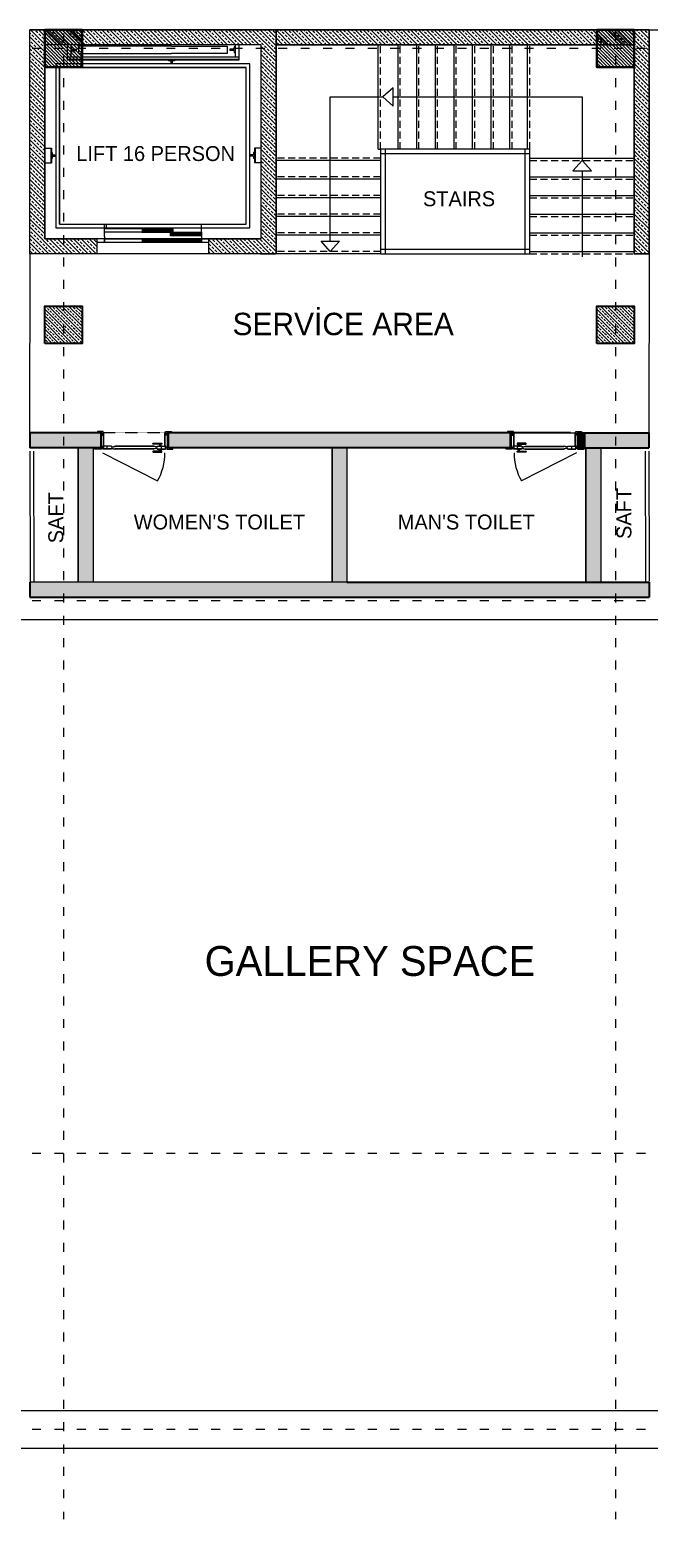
# Model space of a CAD drawing. Header units: millimetres. Extents: x 626118 to 667468, y 4481694 to 4492717.
# Drawn here: x 655246 to 656076, y 4482875 to 4484870 of the extents above; entities that cross this region are included whole.
import ezdxf

# ---------------------------------------------------------------- set-up
doc = ezdxf.new("R2010")
doc.units = ezdxf.units.MM
for name, pattern in [('ACAD_ISO03W100', [30, 12, -18]), ('DASHED', [19.05, 12.7, -6.35]), ('DUZ', [500, 500]), ('HIDDEN', [0.375, 0.25, -0.125])]:
    doc.linetypes.add(name, pattern=pattern)
doc.layers.get('0').update_dxf_attribs({"color": 1, "linetype": 'DUZ'})
for name, color, linetype in [('3K', 4, 'Continuous'), ('a-door', 2, 'Continuous'), ('GOLGE', 8, 'HIDDEN'), ('GÖLGE', 8, 'DASHED'), ('KAPIACI1', 252, 'Continuous'), ('KOLTAR_F', 145, 'Continuous'), ('LOGO', 7, 'Continuous'), ('TR', 8, 'Continuous')]:
    doc.layers.add(name, color=color, linetype=linetype)
for name, color, linetype, lineweight in [('A-ANNO-PATT-4', 173, 'Continuous', 5), ('Area', 41, 'Continuous', 25), ('DUVAR', 7, 'Continuous', 35), ('iç duvar', 7, 'Continuous', 50), ('KOLON_F', 3, 'Continuous', 35)]:
    doc.layers.add(name, color=color, linetype=linetype, lineweight=lineweight)
pattern_1 = [(360, (448791.1073, 4685330.301), (8e-16, 1.5875), [])]

msp = doc.modelspace()

# ---------------------------------------------------------------- hatches: boundary and pattern name
h = msp.add_hatch()
h.set_pattern_fill('ANSI33', color=252, scale=30, angle=90)
h.set_pattern_definition([(135, (5174881.741, 3738077.209), (-5.303300859, -5.303300859), []), (135, (5174881.741, 3738082.512), (-5.303300859, -5.303300859), [3.75, -1.875])])
h.paths.add_polyline_path([(655335.58, 4484589.79), (655335.58, 4484569.79), (655245.58, 4484569.79), (655245.58, 4484869.79), (655575.58, 4484869.79), (655575.58, 4484569.79), (655485.58, 4484569.79), (655485.58, 4484589.79), (655555.58, 4484589.79), (655555.58, 4484849.79), (655265.58, 4484849.79), (655265.58, 4484589.79)])
h = msp.add_hatch()
h.set_pattern_fill('ANSI33', color=252, scale=30, angle=90)
h.set_pattern_definition([(135, (5176143.865, 3738077.209), (-5.303300859, -5.303300859), []), (135, (5176143.865, 3738082.512), (-5.303300859, -5.303300859), [3.75, -1.875])])
h.paths.add_polyline_path([(655575.58, 4484849.79), (655575.58, 4484869.79), (656075.58, 4484869.79), (656075.58, 4484569.79), (656055.58, 4484569.79), (656055.58, 4484849.79)])
h = msp.add_hatch(color=33)
h.dxf.hatch_style = 1
h.paths.add_polyline_path([(655332.39, 4484309.79), (655245.58, 4484309.79), (655245.58, 4484329.79), (655341.01, 4484329.79), (655340.86, 4484309.79)])
h = msp.add_hatch(color=33)
h.dxf.hatch_style = 1
h.paths.add_polyline_path([(655431.36, 4484329.79), (655889.81, 4484329.79), (655889.81, 4484309.79), (655431.36, 4484309.79)])
h = msp.add_hatch(color=33)
h.dxf.hatch_style = 1
h.paths.add_polyline_path([(655988.78, 4484309.79), (655990.58, 4484309.79), (655990.58, 4484329.79), (655980.16, 4484329.79), (655980.31, 4484309.79)])
h = msp.add_hatch(color=33)
h.dxf.hatch_style = 1
h.paths.add_polyline_path([(655990.11, 4484309.79), (655990.11, 4484329.79), (656075.11, 4484329.79), (656075.11, 4484309.79)])
h = msp.add_hatch(color=33)
h.dxf.hatch_style = 1
h.paths.add_polyline_path([(655310.58, 4484309.79), (655330.58, 4484309.79), (655330.58, 4484129.79), (655310.58, 4484129.79)])
h = msp.add_hatch(color=33)
h.dxf.hatch_style = 1
h.paths.add_polyline_path([(655650.58, 4484309.79), (655670.58, 4484309.79), (655670.58, 4484129.79), (655650.58, 4484129.79)])
h = msp.add_hatch(color=33)
h.dxf.hatch_style = 1
h.paths.add_polyline_path([(655990.58, 4484309.79), (656010.58, 4484309.79), (656010.58, 4484129.79), (655990.58, 4484129.79)])
msp.add_hatch(color=33).paths.add_polyline_path([(656075.58, 4484129.79), (655245.58, 4484129.79), (655245.58, 4484109.79), (656075.58, 4484109.79)])
at = {"layer": 'KOLTAR_F'}
h = msp.add_hatch(dxfattribs=at)
h.set_pattern_fill('ANSI33', color=256, angle=90, style=0)
h.set_pattern_definition([(135, (5158798.051, 3824236.311), (-4.4901280605, -4.4901280605), []), (135, (5158798.051, 3824240.8014), (-4.4901280605, -4.4901280605), [3.175, -1.5875])])
h.paths.add_polyline_path([(655315.58, 4484819.79), (655315.58, 4484869.79), (655265.58, 4484869.79), (655265.58, 4484819.79)])
h = msp.add_hatch(dxfattribs=at)
h.set_pattern_fill('ANSI33', color=256, angle=90, style=0)
h.set_pattern_definition([(135, (5159678.051, 3824236.311), (-4.4901280605, -4.4901280605), []), (135, (5159678.051, 3824240.8014), (-4.4901280605, -4.4901280605), [3.175, -1.5875])])
h.paths.add_polyline_path([(655265.58, 4484819.79), (655265.58, 4484869.79), (655315.58, 4484869.79), (655315.58, 4484819.79)])
h = msp.add_hatch(dxfattribs=at)
h.set_pattern_fill('ANSI33', color=256, angle=90, style=0)
h.set_pattern_definition([(135, (5159538.051, 3824236.311), (-4.4901280605, -4.4901280605), []), (135, (5159538.051, 3824240.8014), (-4.4901280605, -4.4901280605), [3.175, -1.5875])])
h.paths.add_polyline_path([(656055.58, 4484819.79), (656055.58, 4484869.79), (656005.58, 4484869.79), (656005.58, 4484819.79)])
h = msp.add_hatch(dxfattribs=at)
h.set_pattern_fill('ANSI33', color=256, angle=90, style=0)
h.set_pattern_definition([(135, (5160418.051, 3824236.311), (-4.4901280605, -4.4901280605), []), (135, (5160418.051, 3824240.8014), (-4.4901280605, -4.4901280605), [3.175, -1.5875])])
h.paths.add_polyline_path([(656005.58, 4484819.79), (656005.58, 4484869.79), (656055.58, 4484869.79), (656055.58, 4484819.79)])
h = msp.add_hatch(dxfattribs=at)
h.set_pattern_fill('ANSI33', color=256, angle=90, style=0)
h.set_pattern_definition([(135, (5159678.051, 3823866.311), (-4.4901280605, -4.4901280605), []), (135, (5159678.051, 3823870.8014), (-4.4901280605, -4.4901280605), [3.175, -1.5875])])
h.paths.add_polyline_path([(655265.58, 4484449.79), (655265.58, 4484499.79), (655315.58, 4484499.79), (655315.58, 4484449.79)])
h = msp.add_hatch(dxfattribs=at)
h.set_pattern_fill('ANSI33', color=256, angle=90, style=0)
h.set_pattern_definition([(135, (5160418.051, 3823866.311), (-4.4901280605, -4.4901280605), []), (135, (5160418.051, 3823870.8014), (-4.4901280605, -4.4901280605), [3.175, -1.5875])])
h.paths.add_polyline_path([(656005.58, 4484449.79), (656005.58, 4484499.79), (656055.58, 4484499.79), (656055.58, 4484449.79)])
at = {"layer": 'TR'}
h = msp.add_hatch(dxfattribs=at)
h.set_pattern_fill('LINE', color=256, scale=0.5, angle=360, style=0)
h.set_pattern_definition(pattern_1)
h.paths.add_polyline_path([(655437.08, 4484603.79), (655437.08, 4484598.79), (655434.08, 4484598.79), (655395.58, 4484598.79), (655395.58, 4484603.79)])
h.paths.add_polyline_path([(655475.58, 4484598.79), (655475.58, 4484593.79), (655434.08, 4484593.79), (655434.08, 4484598.79)])
h = msp.add_hatch(dxfattribs=at)
h.set_pattern_fill('LINE', color=256, scale=0.5, angle=360, style=0)
h.set_pattern_definition(pattern_1)
h.paths.add_polyline_path([(655475.58, 4484589.79), (655475.58, 4484584.79), (655395.58, 4484584.79), (655395.58, 4484589.79)])

# ---------------------------------------------------------------- linework, layer by layer
at = {"color": 232, "linetype": 'ACAD_ISO03W100'}
for p, q in [((655290.58, 4486004.79), (655290.58, 4482874.79)), ((656030.58, 4486004.79), (656030.58, 4482874.79)), ((657630.58, 4484844.79), (653690.58, 4484844.79)), ((657630.58, 4484104.79), (653690.58, 4484104.79)), ((657630.58, 4483364.79), (653690.58, 4483364.79)), ((657630.58, 4482994.79), (653690.58, 4482994.79))]:
    msp.add_line(p, q, dxfattribs=at)
at = {"color": 7}
for p, q in [((656075.58, 4484869.79), (655245.58, 4484869.79)), ((655575.58, 4484569.79), (655575.58, 4484869.79)), ((655575.58, 4484569.79), (655575.58, 4484869.79)), ((656075.58, 4484869.79), (656075.58, 4484569.79)), ((655555.58, 4484849.79), (655265.58, 4484849.79)), ((655265.58, 4484589.79), (655265.58, 4484849.79)), ((655555.58, 4484589.79), (655555.58, 4484849.79)), ((655575.58, 4484849.79), (656055.58, 4484849.79)), ((656055.58, 4484849.79), (656055.58, 4484569.79)), ((655555.58, 4484589.79), (655265.58, 4484589.79)), ((655575.58, 4484569.79), (655245.58, 4484569.79)), ((655554.63, 4484569.79), (655574.63, 4484569.79)), ((656055.11, 4484569.79), (656075.11, 4484569.79)), ((655341.36, 4484309.79), (655341.36, 4484329.79)), ((655431.36, 4484309.79), (655431.36, 4484329.79)), ((655889.81, 4484309.79), (655889.81, 4484329.79)), ((655979.81, 4484309.79), (655979.81, 4484329.79))]:
    msp.add_line(p, q, dxfattribs=at)
at = {"color": 0, "lineweight": 18, "ltscale": 40}
for p, q in [((655575.58, 4484869.79), (655245.58, 4484869.79)), ((655575.58, 4484569.79), (655575.58, 4484869.79)), ((655575.58, 4484869.79), (655575.58, 4484569.79)), ((655555.58, 4484849.79), (655265.58, 4484849.79)), ((655265.58, 4484849.79), (655265.58, 4484589.79)), ((655555.58, 4484589.79), (655555.58, 4484849.79)), ((655335.58, 4484589.79), (655265.58, 4484589.79)), ((655555.58, 4484589.79), (655485.58, 4484589.79)), ((655335.58, 4484569.79), (655245.58, 4484569.79)), ((655575.58, 4484569.79), (655485.58, 4484569.79))]:
    msp.add_line(p, q, dxfattribs=at)
at = {"color": 30}
for p, q in [((655341.36, 4484329.79), (655341.36, 4484309.79)), ((655979.81, 4484329.79), (655979.81, 4484309.79))]:
    msp.add_line(p, q, dxfattribs=at)
at = {"color": 7}
for points in [[(655335.58, 4484589.79), (655335.58, 4484569.79), (655245.58, 4484569.79), (655245.58, 4484869.79), (655575.58, 4484869.79), (655575.58, 4484569.79), (655485.58, 4484569.79), (655485.58, 4484589.79), (655555.58, 4484589.79), (655555.58, 4484849.79), (655265.58, 4484849.79), (655265.58, 4484589.79), (655335.58, 4484589.79)], [(655575.58, 4484849.79), (655575.58, 4484869.79), (656075.58, 4484869.79), (656075.58, 4484569.79), (656055.58, 4484569.79), (656055.58, 4484849.79), (655575.58, 4484849.79)]]:
    msp.add_lwpolyline(points, dxfattribs=at)
at = {"color": 0, "lineweight": 18, "ltscale": 40}
for points in [[(655540.58, 4484824.31), (655280.58, 4484824.31), (655280.58, 4484604.31), (655540.58, 4484604.31)], [(655535.58, 4484819.31), (655285.58, 4484819.31), (655285.58, 4484609.31), (655535.58, 4484609.31)]]:
    msp.add_lwpolyline(points, close=True, dxfattribs=at)
at = {"layer": '3K'}
for p, q in [((655295.58, 4484849.41), (655295.58, 4484829.07)), ((655300.58, 4484849.41), (655300.58, 4484833.34)), ((655300.58, 4484846.84), (655301.58, 4484846.84)), ((655301.58, 4484846.84), (655301.58, 4484843.84)), ((655301.58, 4484843.84), (655307.58, 4484843.84)), ((655301.58, 4484841.84), (655307.58, 4484841.84)), ((655301.58, 4484841.84), (655301.58, 4484838.84)), ((655307.58, 4484843.84), (655307.58, 4484841.84)), ((655519.58, 4484843.84), (655513.58, 4484843.84)), ((655513.58, 4484843.84), (655513.58, 4484841.84)), ((655519.58, 4484841.84), (655513.58, 4484841.84)), ((655519.58, 4484846.84), (655519.58, 4484843.84)), ((655520.58, 4484846.84), (655519.58, 4484846.84)), ((655519.58, 4484841.84), (655519.58, 4484838.84)), ((655520.58, 4484849.41), (655520.58, 4484833.34)), ((655525.58, 4484849.41), (655525.58, 4484829.07)), ((655525.58, 4484833.34), (655295.58, 4484833.34)), ((655525.58, 4484830.07), (655295.58, 4484830.07)), ((655525.58, 4484829.07), (655295.58, 4484829.07)), ((655300.58, 4484838.84), (655301.58, 4484838.84)), ((655431.58, 4484829.07), (655431.58, 4484828.07)), ((655434.58, 4484828.07), (655431.58, 4484828.07)), ((655434.58, 4484828.07), (655434.58, 4484824.75)), ((655436.58, 4484824.75), (655434.58, 4484824.75)), ((655436.58, 4484828.07), (655436.58, 4484824.75)), ((655439.58, 4484828.07), (655436.58, 4484828.07)), ((655439.58, 4484829.07), (655439.58, 4484828.07)), ((655520.58, 4484838.84), (655519.58, 4484838.84)), ((655285.58, 4484609.31), (655285.58, 4484819.31)), ((655285.58, 4484819.31), (655535.58, 4484819.31)), ((655535.58, 4484609.31), (655535.58, 4484819.31)), ((655265.58, 4484711.43), (655274.64, 4484711.43)), ((655273.64, 4484711.43), (655273.64, 4484691.43)), ((655274.64, 4484711.43), (655274.64, 4484691.43)), ((655274.64, 4484705.43), (655275.64, 4484705.43)), ((655275.64, 4484705.43), (655275.64, 4484702.43)), ((655275.64, 4484702.43), (655279.64, 4484702.43)), ((655275.64, 4484700.43), (655275.64, 4484697.43)), ((655275.64, 4484700.43), (655279.64, 4484700.43)), ((655279.64, 4484702.43), (655279.64, 4484700.43)), ((655545.52, 4484702.43), (655541.52, 4484702.43)), ((655541.52, 4484702.43), (655541.52, 4484700.43)), ((655545.52, 4484700.43), (655541.52, 4484700.43)), ((655546.52, 4484705.43), (655545.52, 4484705.43)), ((655545.52, 4484705.43), (655545.52, 4484702.43)), ((655545.52, 4484700.43), (655545.52, 4484697.43)), ((655555.58, 4484711.43), (655546.52, 4484711.43)), ((655546.52, 4484711.43), (655546.52, 4484691.43)), ((655547.52, 4484711.43), (655547.52, 4484691.43)), ((655265.58, 4484691.43), (655274.64, 4484691.43)), ((655274.64, 4484697.43), (655275.64, 4484697.43)), ((655546.52, 4484697.43), (655545.52, 4484697.43)), ((655555.58, 4484691.43), (655546.52, 4484691.43)), ((655285.58, 4484609.31), (655535.58, 4484609.31)), ((655345.58, 4484592.8), (655345.58, 4484609.31)), ((655348.58, 4484603.79), (655348.58, 4484609.31)), ((655475.58, 4484592.8), (655475.58, 4484609.31)), ((655357.31, 4484589.79), (655335.58, 4484589.79)), ((655357.31, 4484584.79), (655335.58, 4484584.79)), ((655345.58, 4484592.79), (655345.58, 4484584.79)), ((655345.58, 4484584.79), (655345.58, 4484589.79)), ((655475.58, 4484592.79), (655475.58, 4484584.79))]:
    msp.add_line(p, q, dxfattribs=at)
for points in [[(655435.58, 4484847.84), (655311.08, 4484847.84), (655311.08, 4484837.84), (655435.58, 4484837.84)], [(655435.58, 4484847.84), (655510.08, 4484847.84), (655510.08, 4484837.84), (655435.58, 4484837.84)], [(655485.58, 4484584.79), (655345.58, 4484584.79), (655345.58, 4484589.79), (655485.58, 4484589.79)]]:
    msp.add_lwpolyline(points, dxfattribs=at)
for points in [[(655437.08, 4484598.79), (655345.58, 4484598.79), (655345.58, 4484603.79), (655437.08, 4484603.79)], [(655475.58, 4484593.79), (655434.08, 4484593.79), (655434.08, 4484598.79), (655475.58, 4484598.79)]]:
    msp.add_lwpolyline(points, close=True, dxfattribs=at)
at = {"layer": 'A-ANNO-PATT-4'}
msp.add_line((655712.58, 4484709.79), (655715.58, 4484709.79), dxfattribs=at)
for points in [[(655732.32, 4484779.79), (655732.32, 4484792.25), (655718.58, 4484779.79), (655732.32, 4484767.33), (655732.32, 4484779.79), (655985.58, 4484779.79), (655985.58, 4484694.79)], [(655648.28, 4484586.53), (655660.74, 4484586.53), (655648.28, 4484572.79), (655635.82, 4484586.53), (655648.28, 4484586.53), (655648.28, 4484779.79), (655718.58, 4484779.79)], [(655985.58, 4484681.05), (655998.04, 4484681.05), (655985.58, 4484694.79), (655973.12, 4484681.05), (655985.58, 4484681.05), (655985.58, 4484565.62)]]:
    msp.add_lwpolyline(points, dxfattribs=at)
at = {"layer": 'a-door'}
for p, q in [((655336.11, 4484331.59), (655336.11, 4484329.79)), ((655344.11, 4484331.59), (655336.11, 4484331.59)), ((655342.31, 4484329.79), (655336.11, 4484329.79)), ((655341.01, 4484329.79), (655342.31, 4484329.79)), ((655341.36, 4484309.79), (655341.36, 4484329.79)), ((655342.31, 4484326.59), (655342.31, 4484329.79)), ((655342.31, 4484326.59), (655344.11, 4484326.59)), ((655344.11, 4484326.59), (655344.11, 4484331.59)), ((655344.11, 4484329.79), (655345.41, 4484329.79)), ((655344.56, 4484329.48), (655344.11, 4484329.48)), ((655344.56, 4484312.49), (655344.56, 4484329.48)), ((655344.86, 4484312.19), (655344.86, 4484329.79)), ((655427.57, 4484329.79), (655426.27, 4484329.79)), ((655426.52, 4484312.19), (655426.52, 4484329.79)), ((655426.82, 4484329.48), (655427.57, 4484329.48)), ((655426.82, 4484312.49), (655426.82, 4484329.48)), ((655427.57, 4484331.59), (655435.57, 4484331.59)), ((655427.57, 4484326.59), (655427.57, 4484331.59)), ((655427.57, 4484326.59), (655427.57, 4484331.59)), ((655429.37, 4484326.59), (655427.57, 4484326.59)), ((655429.37, 4484326.59), (655427.57, 4484326.59)), ((655429.37, 4484329.79), (655435.57, 4484329.79)), ((655430.67, 4484329.79), (655429.37, 4484329.79)), ((655429.37, 4484326.59), (655429.37, 4484329.79)), ((655429.37, 4484326.59), (655429.37, 4484329.79)), ((655430.67, 4484329.79), (655429.37, 4484329.79)), ((655430.02, 4484309.79), (655430.02, 4484329.79)), ((655435.57, 4484331.59), (655435.57, 4484329.79)), ((655435.57, 4484331.59), (655435.57, 4484329.79)), ((655893.6, 4484331.59), (655885.6, 4484331.59)), ((655885.6, 4484331.59), (655885.6, 4484329.79)), ((655885.6, 4484331.59), (655885.6, 4484329.79)), ((655891.8, 4484329.79), (655885.6, 4484329.79)), ((655890.5, 4484329.79), (655891.8, 4484329.79)), ((655890.5, 4484329.79), (655891.8, 4484329.79)), ((655891.15, 4484309.79), (655891.15, 4484329.79)), ((655891.8, 4484326.59), (655891.8, 4484329.79)), ((655891.8, 4484326.59), (655891.8, 4484329.79)), ((655891.8, 4484326.59), (655893.6, 4484326.59)), ((655891.8, 4484326.59), (655893.6, 4484326.59)), ((655893.6, 4484326.59), (655893.6, 4484331.59)), ((655893.6, 4484326.59), (655893.6, 4484331.59)), ((655893.6, 4484329.79), (655894.9, 4484329.79)), ((655894.35, 4484329.48), (655893.6, 4484329.48)), ((655894.35, 4484312.49), (655894.35, 4484329.48)), ((655894.65, 4484312.19), (655894.65, 4484329.79)), ((655977.06, 4484329.79), (655975.76, 4484329.79)), ((655976.31, 4484312.19), (655976.31, 4484329.79)), ((655976.61, 4484329.48), (655977.06, 4484329.48)), ((655976.61, 4484312.49), (655976.61, 4484329.48)), ((655977.06, 4484326.59), (655977.06, 4484331.59)), ((655977.06, 4484331.59), (655985.06, 4484331.59)), ((655978.86, 4484326.59), (655977.06, 4484326.59)), ((655980.16, 4484329.79), (655978.86, 4484329.79)), ((655978.86, 4484326.59), (655978.86, 4484329.79)), ((655978.86, 4484329.79), (655985.06, 4484329.79)), ((655979.81, 4484309.79), (655979.81, 4484329.79)), ((655985.06, 4484331.59), (655985.06, 4484329.79)), ((655340.86, 4484309.79), (655341.36, 4484309.79)), ((655341.66, 4484310.1), (655343.56, 4484310.1)), ((655341.66, 4484309.79), (655343.86, 4484309.79)), ((655343.46, 4484309.79), (655344.16, 4484309.79)), ((655343.9, 4484307.99), (655343.46, 4484309.79)), ((655343.54, 4484309.49), (655344.46, 4484309.49)), ((655343.56, 4484310.1), (655343.56, 4484312.49)), ((655344.56, 4484312.49), (655343.56, 4484312.49)), ((655354.59, 4484308.29), (655343.83, 4484308.29)), ((655343.86, 4484309.79), (655343.86, 4484312.19)), ((655344.86, 4484312.19), (655343.86, 4484312.19)), ((655354.99, 4484307.99), (655343.9, 4484307.99)), ((655354.99, 4484312.19), (655344.16, 4484312.19)), ((655344.16, 4484312.19), (655344.16, 4484309.79)), ((655354.59, 4484311.89), (655344.46, 4484311.89)), ((655344.46, 4484311.89), (655344.46, 4484309.49)), ((655349.21, 4484308.29), (655349.21, 4484311.89)), ((655354.99, 4484311.89), (655354.99, 4484312.19)), ((655354.99, 4484308.29), (655354.99, 4484307.99)), ((655355.59, 4484311.29), (655355.82, 4484311.29)), ((655355.59, 4484310.69), (655355.59, 4484310.89)), ((655355.89, 4484310.69), (655355.59, 4484310.69)), ((655355.59, 4484309.49), (655355.59, 4484309.29)), ((655355.89, 4484309.49), (655355.59, 4484309.49)), ((655355.59, 4484308.89), (655355.82, 4484308.89)), ((655355.82, 4484311.09), (655355.82, 4484311.29)), ((655355.82, 4484311.09), (655355.97, 4484311.09)), ((655355.82, 4484309.09), (655355.97, 4484309.09)), ((655355.82, 4484309.09), (655355.82, 4484308.89)), ((655355.89, 4484310.69), (655359.79, 4484311.69)), ((655355.89, 4484309.49), (655359.79, 4484308.49)), ((655355.97, 4484311.09), (655359.39, 4484311.96)), ((655355.97, 4484309.09), (655359.39, 4484308.22)), ((655411.58, 4484312.19), (655359.39, 4484312.19)), ((655359.39, 4484312.19), (655359.79, 4484312.19)), ((655359.39, 4484312.19), (655359.39, 4484311.96)), ((655359.39, 4484312.19), (655359.39, 4484311.96)), ((655359.39, 4484307.99), (655359.39, 4484308.22)), ((655359.39, 4484307.99), (655359.39, 4484308.22)), ((655411.58, 4484307.99), (655359.39, 4484307.99)), ((655359.39, 4484307.99), (655359.79, 4484307.99)), ((655411.58, 4484311.79), (655359.79, 4484311.79)), ((655359.79, 4484311.79), (655359.79, 4484311.69)), ((655359.79, 4484308.39), (655359.79, 4484308.49)), ((655411.58, 4484308.39), (655359.79, 4484308.39)), ((655411.98, 4484312.19), (655411.58, 4484312.19)), ((655411.58, 4484311.79), (655411.58, 4484311.69)), ((655415.48, 4484310.69), (655411.58, 4484311.69)), ((655415.48, 4484309.49), (655411.58, 4484308.49)), ((655411.58, 4484308.39), (655411.58, 4484308.49)), ((655411.98, 4484307.99), (655411.58, 4484307.99)), ((655411.98, 4484312.19), (655411.98, 4484311.96)), ((655411.98, 4484312.19), (655411.98, 4484311.96)), ((655415.41, 4484311.09), (655411.98, 4484311.96)), ((655415.41, 4484309.09), (655411.98, 4484308.22)), ((655411.98, 4484307.99), (655411.98, 4484308.22)), ((655411.98, 4484307.99), (655411.98, 4484308.22)), ((655415.56, 4484311.09), (655415.41, 4484311.09)), ((655415.56, 4484309.09), (655415.41, 4484309.09)), ((655415.48, 4484310.69), (655415.78, 4484310.69)), ((655415.48, 4484309.49), (655415.78, 4484309.49)), ((655415.78, 4484311.29), (655415.56, 4484311.29)), ((655415.56, 4484311.09), (655415.56, 4484311.29)), ((655415.56, 4484309.09), (655415.56, 4484308.89)), ((655415.78, 4484308.89), (655415.56, 4484308.89)), ((655415.78, 4484310.69), (655415.78, 4484310.89)), ((655415.78, 4484309.49), (655415.78, 4484309.29)), ((655416.38, 4484312.19), (655427.22, 4484312.19)), ((655416.38, 4484311.89), (655416.38, 4484312.19)), ((655416.38, 4484308.29), (655416.38, 4484307.99)), ((655416.38, 4484307.99), (655427.47, 4484307.99)), ((655416.78, 4484311.89), (655426.92, 4484311.89)), ((655416.78, 4484308.29), (655427.55, 4484308.29)), ((655422.17, 4484308.29), (655422.17, 4484311.89)), ((655426.52, 4484312.19), (655427.52, 4484312.19)), ((655426.82, 4484312.49), (655427.82, 4484312.49)), ((655426.92, 4484311.89), (655426.92, 4484309.49)), ((655427.84, 4484309.49), (655426.92, 4484309.49)), ((655427.22, 4484312.19), (655427.22, 4484309.79)), ((655427.92, 4484309.79), (655427.22, 4484309.79)), ((655427.47, 4484307.99), (655427.92, 4484309.79)), ((655427.52, 4484309.79), (655427.52, 4484312.19)), ((655429.72, 4484309.79), (655427.52, 4484309.79)), ((655427.82, 4484310.1), (655427.82, 4484312.49)), ((655429.72, 4484310.1), (655427.82, 4484310.1)), ((655891.45, 4484310.1), (655893.35, 4484310.1)), ((655891.45, 4484309.79), (655893.65, 4484309.79)), ((655893.69, 4484307.99), (655893.25, 4484309.79)), ((655893.25, 4484309.79), (655893.95, 4484309.79)), ((655893.32, 4484309.49), (655894.25, 4484309.49)), ((655894.35, 4484312.49), (655893.35, 4484312.49)), ((655893.35, 4484310.1), (655893.35, 4484312.49)), ((655904.38, 4484308.29), (655893.62, 4484308.29)), ((655894.65, 4484312.19), (655893.65, 4484312.19)), ((655893.65, 4484309.79), (655893.65, 4484312.19)), ((655904.78, 4484307.99), (655893.69, 4484307.99)), ((655904.78, 4484312.19), (655893.95, 4484312.19)), ((655893.95, 4484312.19), (655893.95, 4484309.79)), ((655904.38, 4484311.89), (655894.25, 4484311.89)), ((655894.25, 4484311.89), (655894.25, 4484309.49)), ((655899, 4484308.29), (655899, 4484311.89)), ((655904.78, 4484311.89), (655904.78, 4484312.19)), ((655904.78, 4484308.29), (655904.78, 4484307.99)), ((655905.38, 4484311.29), (655905.61, 4484311.29)), ((655905.38, 4484310.69), (655905.38, 4484310.89)), ((655905.68, 4484310.69), (655905.38, 4484310.69)), ((655905.38, 4484309.49), (655905.38, 4484309.29)), ((655905.68, 4484309.49), (655905.38, 4484309.49)), ((655905.38, 4484308.89), (655905.61, 4484308.89)), ((655905.61, 4484311.09), (655905.61, 4484311.29)), ((655905.61, 4484311.09), (655905.76, 4484311.09)), ((655905.61, 4484309.09), (655905.76, 4484309.09)), ((655905.61, 4484309.09), (655905.61, 4484308.89)), ((655905.68, 4484310.69), (655909.58, 4484311.69)), ((655905.68, 4484309.49), (655909.58, 4484308.49)), ((655905.76, 4484311.09), (655909.18, 4484311.96)), ((655905.76, 4484309.09), (655909.18, 4484308.22)), ((655909.18, 4484312.19), (655909.58, 4484312.19)), ((655909.18, 4484312.19), (655909.18, 4484311.96)), ((655909.18, 4484312.19), (655909.18, 4484311.96)), ((655909.18, 4484307.99), (655909.18, 4484308.22)), ((655909.18, 4484307.99), (655909.18, 4484308.22)), ((655909.18, 4484307.99), (655909.58, 4484307.99)), ((655909.58, 4484312.19), (655961.77, 4484312.19)), ((655909.58, 4484311.79), (655961.37, 4484311.79)), ((655909.58, 4484311.79), (655909.58, 4484311.69)), ((655909.58, 4484308.39), (655909.58, 4484308.49)), ((655909.58, 4484308.39), (655961.37, 4484308.39)), ((655909.58, 4484307.99), (655961.77, 4484307.99)), ((655961.77, 4484312.19), (655961.37, 4484312.19)), ((655961.37, 4484311.79), (655961.37, 4484311.69)), ((655965.27, 4484310.69), (655961.37, 4484311.69)), ((655965.27, 4484309.49), (655961.37, 4484308.49)), ((655961.37, 4484308.39), (655961.37, 4484308.49)), ((655961.77, 4484307.99), (655961.37, 4484307.99)), ((655961.77, 4484312.19), (655961.77, 4484311.96)), ((655961.77, 4484312.19), (655961.77, 4484311.96)), ((655965.2, 4484311.09), (655961.77, 4484311.96)), ((655965.2, 4484309.09), (655961.77, 4484308.22)), ((655961.77, 4484307.99), (655961.77, 4484308.22)), ((655961.77, 4484307.99), (655961.77, 4484308.22)), ((655965.35, 4484311.09), (655965.2, 4484311.09)), ((655965.35, 4484309.09), (655965.2, 4484309.09)), ((655965.27, 4484310.69), (655965.57, 4484310.69)), ((655965.27, 4484309.49), (655965.57, 4484309.49)), ((655965.57, 4484311.29), (655965.35, 4484311.29)), ((655965.35, 4484311.09), (655965.35, 4484311.29)), ((655965.35, 4484309.09), (655965.35, 4484308.89)), ((655965.57, 4484308.89), (655965.35, 4484308.89)), ((655965.57, 4484310.69), (655965.57, 4484310.89)), ((655965.57, 4484309.49), (655965.57, 4484309.29)), ((655966.17, 4484312.19), (655977.01, 4484312.19)), ((655966.17, 4484311.89), (655966.17, 4484312.19)), ((655966.17, 4484308.29), (655966.17, 4484307.99)), ((655966.17, 4484307.99), (655977.26, 4484307.99)), ((655966.57, 4484311.89), (655976.71, 4484311.89)), ((655966.57, 4484308.29), (655977.34, 4484308.29)), ((655971.95, 4484308.29), (655971.95, 4484311.89)), ((655976.31, 4484312.19), (655977.31, 4484312.19)), ((655976.61, 4484312.49), (655977.61, 4484312.49)), ((655976.71, 4484311.89), (655976.71, 4484309.49)), ((655977.63, 4484309.49), (655976.71, 4484309.49)), ((655977.01, 4484312.19), (655977.01, 4484309.79)), ((655977.71, 4484309.79), (655977.01, 4484309.79)), ((655977.26, 4484307.99), (655977.71, 4484309.79)), ((655977.31, 4484309.79), (655977.31, 4484312.19)), ((655979.51, 4484309.79), (655977.31, 4484309.79)), ((655977.61, 4484310.1), (655977.61, 4484312.49)), ((655979.51, 4484310.1), (655977.61, 4484310.1)), ((655980.31, 4484309.79), (655979.81, 4484309.79))]:
    msp.add_line(p, q, dxfattribs=at)
for points in [[(655341.41, 4484309.79), (655341.91, 4484309.79), (655341.91, 4484307.99), (655332.92, 4484307.99), (655332.92, 4484309.79), (655341.11, 4484309.79)], [(655429.72, 4484309.79), (655429.22, 4484309.79), (655429.22, 4484307.99), (655437.22, 4484307.99), (655437.22, 4484309.79), (655430.02, 4484309.79)], [(655891.45, 4484309.79), (655891.95, 4484309.79), (655891.95, 4484307.99), (655883.95, 4484307.99), (655883.95, 4484309.79), (655891.15, 4484309.79)], [(655979.76, 4484309.79), (655979.26, 4484309.79), (655979.26, 4484307.99), (655988.25, 4484307.99), (655988.25, 4484309.79), (655980.06, 4484309.79)]]:
    msp.add_lwpolyline(points, dxfattribs=at)
for points in [[(655341.36, 4484310.54), (655341.66, 4484310.54), (655341.66, 4484309.04), (655341.36, 4484309.04)], [(655422.92, 4484312.69), (655422.92, 4484312.19), (655417.92, 4484312.19), (655417.92, 4484312.69)], [(655422.92, 4484307.49), (655422.92, 4484307.99), (655417.92, 4484307.99), (655417.92, 4484307.49)], [(655420.92, 4484314.69), (655420.92, 4484312.69), (655419.92, 4484312.69), (655419.92, 4484314.69)], [(655420.92, 4484305.49), (655420.92, 4484307.49), (655419.92, 4484307.49), (655419.92, 4484305.49)], [(655430.02, 4484310.54), (655429.72, 4484310.54), (655429.72, 4484309.04), (655430.02, 4484309.04)], [(655430.02, 4484310.54), (655429.72, 4484310.54), (655429.72, 4484309.04), (655430.02, 4484309.04)], [(655891.15, 4484310.54), (655891.45, 4484310.54), (655891.45, 4484309.04), (655891.15, 4484309.04)], [(655891.15, 4484310.54), (655891.45, 4484310.54), (655891.45, 4484309.04), (655891.15, 4484309.04)], [(655898.25, 4484312.69), (655898.25, 4484312.19), (655903.25, 4484312.19), (655903.25, 4484312.69)], [(655898.25, 4484307.49), (655898.25, 4484307.99), (655903.25, 4484307.99), (655903.25, 4484307.49)], [(655900.25, 4484314.69), (655900.25, 4484312.69), (655901.25, 4484312.69), (655901.25, 4484314.69)], [(655900.25, 4484305.49), (655900.25, 4484307.49), (655901.25, 4484307.49), (655901.25, 4484305.49)], [(655979.81, 4484310.54), (655979.51, 4484310.54), (655979.51, 4484309.04), (655979.81, 4484309.04)]]:
    msp.add_lwpolyline(points, close=True, dxfattribs=at)
for points in [[(655422.62, 4484315.49), (655422.62, 4484315.39, -0.4142136), (655421.92, 4484314.69), (655411.32, 4484314.69, -0.4142136), (655410.62, 4484315.39), (655410.62, 4484315.49, -0.4142136), (655411.32, 4484316.19), (655421.92, 4484316.19, -0.4142136)], [(655422.62, 4484304.69), (655422.62, 4484304.79, 0.4142136), (655421.92, 4484305.49), (655411.32, 4484305.49, 0.4142136), (655410.62, 4484304.79), (655410.62, 4484304.69, 0.4142136), (655411.32, 4484303.99), (655421.92, 4484303.99, 0.4142136)], [(655898.55, 4484315.49), (655898.55, 4484315.39, 0.4142136), (655899.25, 4484314.69), (655909.85, 4484314.69, 0.4142136), (655910.55, 4484315.39), (655910.55, 4484315.49, 0.4142136), (655909.85, 4484316.19), (655899.25, 4484316.19, 0.4142136)], [(655898.55, 4484304.69), (655898.55, 4484304.79, -0.4142136), (655899.25, 4484305.49), (655909.85, 4484305.49, -0.4142136), (655910.55, 4484304.79), (655910.55, 4484304.69, -0.4142136), (655909.85, 4484303.99), (655899.25, 4484303.99, -0.4142136)]]:
    msp.add_lwpolyline(points, format="xyb", close=True, dxfattribs=at)
for centre in [(655343.02, 4484309.29), (655978.15, 4484309.29)]:
    msp.add_circle(centre, 0.5, dxfattribs=at)
for centre, radius, start, end in [((655355.59, 4484311.89), 1, 180, 270), ((655355.59, 4484308.29), 1, 90, 180), ((655355.59, 4484311.89), 0.6, 180, 270), ((655355.59, 4484308.29), 0.6, 90, 180), ((655415.78, 4484311.89), 1, 270, 0), ((655415.78, 4484311.89), 0.6, 270, 0), ((655415.78, 4484308.29), 1, 0, 90), ((655415.78, 4484308.29), 0.6, 0, 90), ((655905.38, 4484311.89), 1, 180, 270), ((655905.38, 4484308.29), 1, 90, 180), ((655905.38, 4484311.89), 0.6, 180, 270), ((655905.38, 4484308.29), 0.6, 90, 180), ((655965.57, 4484311.89), 0.6, 270, 0), ((655965.57, 4484311.89), 1, 270, 0), ((655965.57, 4484308.29), 1, 0, 90), ((655965.57, 4484308.29), 0.6, 0, 90)]:
    msp.add_arc(centre, radius, start, end, dxfattribs=at)
at = {"layer": 'Area'}
for p, q in [((656075.58, 4484569.79), (656075.58, 4484823.79)), ((655915.58, 4484709.79), (655715.58, 4484709.79)), ((655715.58, 4484709.79), (655715.58, 4484569.79)), ((655915.58, 4484703.79), (655715.58, 4484703.79)), ((655721.58, 4484709.79), (655721.58, 4484569.79)), ((655909.58, 4484569.79), (655909.58, 4484709.79)), ((655915.58, 4484569.79), (655915.58, 4484709.79)), ((655715.58, 4484575.79), (655915.58, 4484575.79)), ((655715.58, 4484569.79), (655915.58, 4484569.79))]:
    msp.add_line(p, q, dxfattribs=at)
for points in [[(656075.58, 4484569.79), (656075.58, 4484869.79), (655645.58, 4484869.79)], [(656055.58, 4484869.79), (656075.58, 4484869.79), (656075.58, 4484569.79)]]:
    msp.add_lwpolyline(points, dxfattribs=at)
at = {"layer": 'DUVAR'}
for p, q in [((655245.58, 4484329.79), (655245.58, 4484309.79)), ((655330.58, 4484329.79), (655245.58, 4484329.79)), ((655341.01, 4484329.79), (655330.58, 4484329.79)), ((655341.36, 4484309.79), (655341.36, 4484329.79)), ((655341.36, 4484309.79), (655341.36, 4484329.79)), ((655970.11, 4484329.79), (655431.36, 4484329.79)), ((655431.36, 4484309.79), (655431.36, 4484329.79)), ((655889.81, 4484309.79), (655889.81, 4484329.79)), ((655979.81, 4484309.79), (655979.81, 4484329.79)), ((655979.81, 4484309.79), (655979.81, 4484329.79)), ((655980.16, 4484329.79), (655990.58, 4484329.79)), ((655990.11, 4484329.79), (656075.11, 4484329.79)), ((656075.11, 4484329.79), (656075.11, 4484309.79)), ((655330.58, 4484309.79), (655245.58, 4484309.79)), ((655340.86, 4484309.79), (655330.58, 4484309.79)), ((655889.81, 4484309.79), (655431.36, 4484309.79)), ((655980.31, 4484309.79), (655990.58, 4484309.79)), ((655990.11, 4484309.79), (656075.11, 4484309.79)), ((655245.58, 4484129.79), (655245.58, 4484109.79)), ((655670.58, 4484129.79), (656075.58, 4484129.79)), ((656075.58, 4484129.79), (656075.58, 4484109.79)), ((655245.58, 4484109.79), (656075.58, 4484109.79))]:
    msp.add_line(p, q, dxfattribs=at)
at = {"layer": 'GOLGE', "ltscale": 0.5}
for p, q in [((655426.27, 4484329.79), (655344.11, 4484329.79)), ((655894.9, 4484329.79), (655977.06, 4484329.79))]:
    msp.add_line(p, q, dxfattribs=at)
at = {"layer": 'GÖLGE', "ltscale": 0.75}
for p, q in [((655715.58, 4484709.79), (655715.58, 4484849.79)), ((655742.01, 4484709.79), (655742.01, 4484849.79)), ((655767.01, 4484709.79), (655767.01, 4484849.79)), ((655792.01, 4484709.79), (655792.01, 4484849.79)), ((655817.01, 4484709.79), (655817.01, 4484849.79)), ((655842.01, 4484709.79), (655842.01, 4484849.79)), ((655867.01, 4484709.79), (655867.01, 4484849.79)), ((655892.01, 4484709.79), (655892.01, 4484849.79)), ((655915.58, 4484709.79), (655915.58, 4484849.79)), ((655715.58, 4484697.79), (655575.58, 4484697.79)), ((655915.58, 4484694.79), (656055.58, 4484694.79)), ((655715.58, 4484672.79), (655575.58, 4484672.79)), ((655915.58, 4484669.79), (656055.58, 4484669.79)), ((655715.58, 4484647.79), (655575.58, 4484647.79)), ((655915.58, 4484644.79), (656055.58, 4484644.79)), ((655715.58, 4484622.79), (655575.58, 4484622.79)), ((655915.58, 4484619.79), (656055.58, 4484619.79)), ((655715.58, 4484597.79), (655575.58, 4484597.79)), ((655915.58, 4484594.79), (656055.58, 4484594.79)), ((655715.58, 4484572.79), (655575.58, 4484572.79)), ((655915.58, 4484569.79), (656055.58, 4484569.79))]:
    msp.add_line(p, q, dxfattribs=at)
at = {"layer": 'iç duvar', "color": 252, "linetype": 'Continuous', "lineweight": 5, "true_color": 0x939598}
for p, q in [((655315.58, 4484869.79), (656005.58, 4484869.79)), ((656075.58, 4484869.79), (656445.58, 4484869.79))]:
    msp.add_line(p, q, dxfattribs=at)
at = {"layer": 'iç duvar', "color": 251, "lineweight": 5}
for p, q in [((655712.58, 4484709.79), (655712.58, 4484849.79)), ((655739.01, 4484709.79), (655739.01, 4484849.79)), ((655764.01, 4484709.79), (655764.01, 4484849.79)), ((655789.01, 4484709.79), (655789.01, 4484849.79)), ((655814.01, 4484709.79), (655814.01, 4484849.79)), ((655839.01, 4484709.79), (655839.01, 4484849.79)), ((655864.01, 4484709.79), (655864.01, 4484849.79)), ((655889.01, 4484709.79), (655889.01, 4484849.79)), ((655912.58, 4484709.79), (655912.58, 4484849.79)), ((655715.58, 4484694.79), (655575.58, 4484694.79)), ((655915.58, 4484697.79), (656055.58, 4484697.79)), ((655715.58, 4484669.79), (655575.58, 4484669.79)), ((655915.58, 4484672.79), (656055.58, 4484672.79)), ((655715.58, 4484644.79), (655575.58, 4484644.79)), ((655915.58, 4484647.79), (656055.58, 4484647.79)), ((655915.58, 4484622.79), (656055.58, 4484622.79)), ((655715.58, 4484619.79), (655575.58, 4484619.79)), ((655715.58, 4484594.79), (655575.58, 4484594.79)), ((655915.58, 4484597.79), (656055.58, 4484597.79)), ((655245.58, 4484569.79), (655245.11, 4484329.79)), ((655715.58, 4484569.79), (655575.58, 4484569.79)), ((655915.58, 4484572.79), (656055.58, 4484572.79)), ((656075.58, 4484569.79), (656075.11, 4484329.79)), ((655245.58, 4484305.36), (655246.06, 4484131.34)), ((655250.58, 4484305.36), (655251.06, 4484131.34)), ((656070.11, 4484305.36), (656070.58, 4484131.34)), ((656075.11, 4484305.36), (656075.58, 4484131.34))]:
    msp.add_line(p, q, dxfattribs=at)
at = {"layer": 'iç duvar', "color": 7, "lineweight": 18}
for p, q in [((655650.58, 4484129.79), (655245.58, 4484129.79)), ((654875.58, 4482969.79), (656445.58, 4482969.79))]:
    msp.add_line(p, q, dxfattribs=at)
for points in [[(655431.36, 4484329.79), (655889.81, 4484329.79), (655889.81, 4484309.79), (655431.36, 4484309.79)], [(655310.58, 4484309.79), (655330.58, 4484309.79), (655330.58, 4484129.79), (655310.58, 4484129.79)], [(655650.58, 4484309.79), (655670.58, 4484309.79), (655670.58, 4484129.79), (655650.58, 4484129.79)], [(655990.58, 4484309.79), (656010.58, 4484309.79), (656010.58, 4484129.79), (655990.58, 4484129.79)]]:
    msp.add_lwpolyline(points, close=True, dxfattribs=at)
for points in [[(655310.58, 4484309.79), (655310.58, 4484129.79)], [(655330.58, 4484309.79), (655330.58, 4484129.79)], [(655650.58, 4484309.79), (655650.58, 4484129.79)], [(655670.58, 4484309.79), (655670.58, 4484129.79)], [(655990.58, 4484309.79), (655990.58, 4484129.79)], [(656010.58, 4484309.79), (656010.58, 4484129.79)]]:
    msp.add_lwpolyline(points, dxfattribs=at)
at = {"layer": 'iç duvar', "color": 7, "linetype": 'Continuous', "lineweight": 5}
msp.add_lwpolyline([(654875.58, 4484079.79), (656445.58, 4484079.79), (656445.58, 4483019.79), (654875.58, 4483019.79)], close=True, dxfattribs=at)
at = {"layer": 'KAPIACI1'}
for p, q in [((655485.58, 4484589.79), (655335.58, 4484589.79)), ((655485.58, 4484569.79), (655335.58, 4484569.79))]:
    msp.add_line(p, q, dxfattribs=at)
at = {"layer": 'KOLON_F'}
for points in [[(655315.58, 4484819.79), (655315.58, 4484869.79), (655265.58, 4484869.79), (655265.58, 4484819.79)], [(655265.58, 4484819.79), (655265.58, 4484869.79), (655315.58, 4484869.79), (655315.58, 4484819.79)], [(656055.58, 4484819.79), (656055.58, 4484869.79), (656005.58, 4484869.79), (656005.58, 4484819.79)], [(656005.58, 4484819.79), (656005.58, 4484869.79), (656055.58, 4484869.79), (656055.58, 4484819.79)], [(655265.58, 4484449.79), (655265.58, 4484499.79), (655315.58, 4484499.79), (655315.58, 4484449.79)], [(656005.58, 4484449.79), (656005.58, 4484499.79), (656055.58, 4484499.79), (656055.58, 4484449.79)]]:
    msp.add_lwpolyline(points, close=True, dxfattribs=at)
at = {"layer": 'LOGO'}
for p, q in [((655342.9, 4484302.99), (655416.61, 4484265.49)), ((655978.26, 4484302.99), (655904.56, 4484265.49))]:
    msp.add_line(p, q, dxfattribs=at)
for centre, start, end in [((655354.09, 4484301.98), 329.72839, 0.79634), ((655967.08, 4484301.98), 179.20366, 210.27161)]:
    msp.add_arc(centre, 72.39, start, end, dxfattribs=at)

# ---------------------------------------------------------------- texts
at = {"attachment_point": 1}
for s, width, insert, char_height in [('{\\fCentury Gothic|b0|i0|c162|p34;\\C7;LIFT 16 PERSON}', 238.5941, (655307.96, 4484714.02), 20), ('{\\fCentury Gothic|b0|i0|c162|p34;\\C7;STAIRS}', 98.4847, (655772.47, 4484653.44), 20), ('{\\fCentury Gothic|b0|i0|c162|p34;\\C7; SERVİCE AREA}', 333.7189, (655506.07, 4484490.75), 30), ("{\\fCentury Gothic|b0|i0|c162|p34;\\C7;WOMEN'S TOILET}", 238.5941, (655384.88, 4484220.49), 20), ("{\\fCentury Gothic|b0|i0|c162|p34;\\C7;MAN'S TOILET}", 175.9451, (655738.66, 4484220.49), 20), ('{\\fCentury Gothic|b0|i0|c162|p34;\\H1.00001x;\\C7;GALLERY SPACE}', 519.0242, (655479.86, 4483642.5), 40)]:
    msp.add_mtext_dynamic_manual_height_columns(s, width=width, gutter_width=12.5, heights=[0], dxfattribs=dict(at, insert=insert, char_height=char_height))
at = {"char_height": 20, "attachment_point": 1, "rotation": 90}
for insert in [(655270.46, 4484182.02), (656031.69, 4484187.73)]:
    msp.add_mtext_dynamic_manual_height_columns('{\\fCentury Gothic|b0|i0|c162|p34;\\C7;SAFT}', width=80.9215, gutter_width=12.5, heights=[0], dxfattribs=dict(at, insert=insert))

doc.saveas('drawing.dxf')
